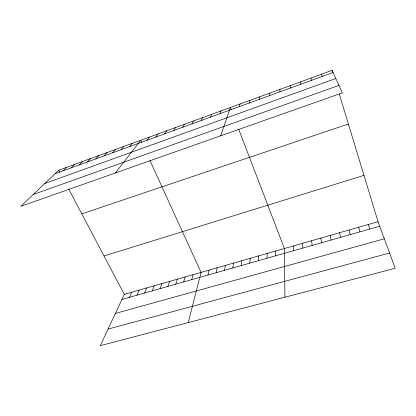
<?xml version="1.0" encoding="UTF-8"?>
<svg xmlns="http://www.w3.org/2000/svg" width="416" height="416" viewBox="0 0 416 416"><rect width="100%" height="100%" fill="white"/><g stroke="black" fill="none" stroke-linecap="round" stroke-linejoin="round"><path stroke-width="0.62" d="M279.926 91.853L279.952 89.393M275.657 255.793L275.746 250.994M266.937 258.274L267.166 253.453M258.294 260.728L258.658 255.887M269.62 95.602L269.833 93.09M249.725 263.162L250.224 258.305M241.223 265.574L241.857 260.702M259.418 99.32L259.818 96.746M232.799 267.966L233.563 263.073M224.442 270.338L225.337 265.429M216.159 272.693L217.178 267.769M249.319 102.996L249.902 100.37M207.943 275.028L209.087 270.083M188.24 322.587L201.063 272.381L149.984 160.607M191.714 279.635L193.102 274.664M239.325 106.636L240.079 103.958M183.7 281.913L185.208 276.921M175.755 284.17L177.377 279.167M220.693 135.803L230.355 107.51L231.234 109.793M167.872 286.406L169.608 281.393M160.056 288.626L161.902 283.598M152.298 290.831L154.258 285.787M219.908 113.703L221.01 110.926M144.607 293.015L146.671 287.955M136.978 295.183L139.152 290.113M210.486 117.135L211.749 114.306M129.407 297.331L131.685 292.25M378.05 221.702L124.28 294.372L100.308 345.66L395.2 268.289L378.05 221.702L339.3 94.089M201.157 120.536L202.576 117.66M191.911 123.9L193.487 120.978M182.754 127.234L184.486 124.27M173.68 130.541L175.562 127.53M164.694 133.812L166.722 130.759M155.792 137.051L157.966 133.957M146.968 140.265L149.287 137.129M115.409 172.947L140.686 140.27L141.731 142.553M129.568 146.604L132.168 143.385M120.988 149.724L123.718 146.468M112.486 152.823L115.352 149.526M104.062 155.891L107.052 152.558M95.711 158.933L98.831 155.563M87.438 161.944L90.683 158.543M79.238 164.928L82.602 161.491M71.11 167.892L74.594 164.419M63.05 170.825L66.654 167.32M58.786 170.196L20.8 206.326L342.358 92.882L332.093 70.34L58.786 170.196L59.914 172.328M55.068 173.732L333.07 72.498M44.798 183.498L335.811 78.504M33.202 194.527L338.946 85.394M81.812 213.85L348.39 124.03M104.031 255.986L363.974 175.354M121.898 299.463L379.72 226.242M115.367 313.44L384.342 238.794M108.051 329.087L389.579 253.022M68.708 189.004L124.28 294.372M238.706 129.298L284.398 248.518L284.939 297.216M321.448 74.23L322.223 76.45M368.295 224.494L369.793 229.06M332.093 70.34L332.836 72.805M358.634 227.261L359.96 231.852M349.06 230.001L350.215 234.619M310.918 78.078L311.485 80.361M339.576 232.716L340.564 237.359M330.169 235.409L330.996 240.079M300.492 81.89L300.856 84.23M320.85 238.077L321.516 242.772M311.615 240.724L312.125 245.435M302.463 243.344L302.817 248.082M290.17 85.66L290.337 88.062M293.394 245.944L293.592 250.702"/></g></svg>
